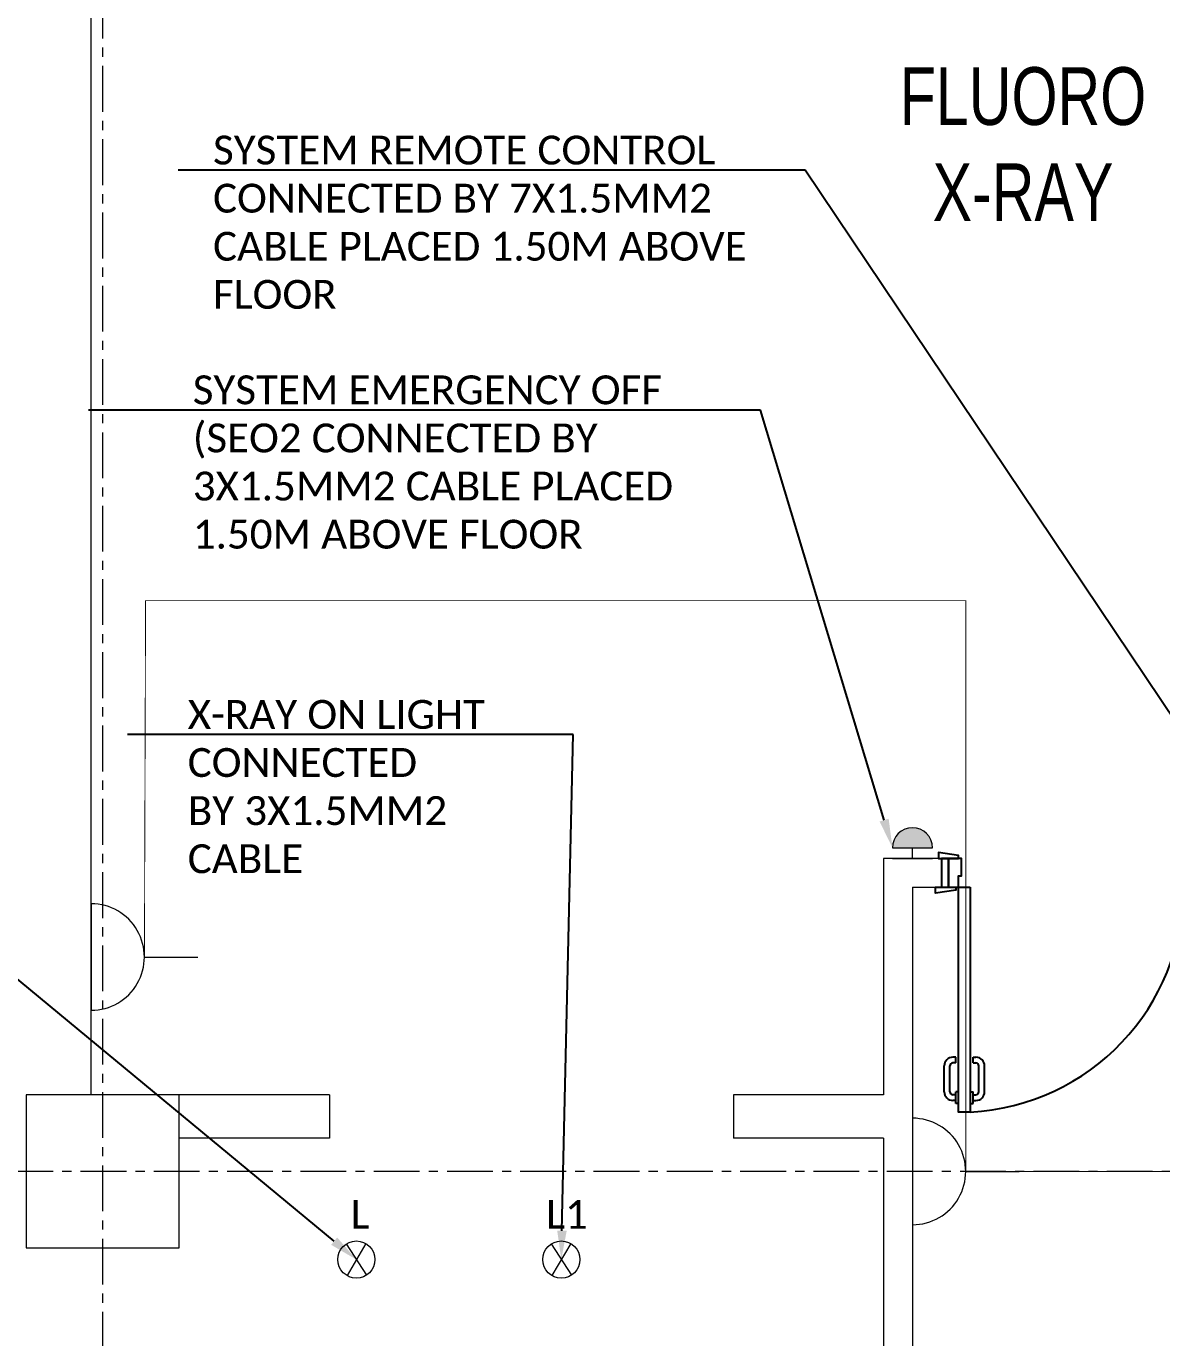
# Model space of a CAD drawing. Header units: millimetres. Extents: x 26027 to 581921, y 7230 to 233891.
# Drawn here: x 465586 to 469521, y 156169 to 160714 of the extents above; entities that cross this region are included whole.
import ezdxf
from ezdxf import colors
from ezdxf.entities.mleader import LeaderData, LeaderLine
from ezdxf.math import Vec2, Vec3

# ---------------------------------------------------------------- set-up
doc = ezdxf.new("R2010")
doc.units = ezdxf.units.MM
doc.header["$LTSCALE"] = 5
doc.linetypes.add('CENTER', pattern=[50.8, 31.75, -6.35, 6.35, -6.35])
for name, color, linetype, lineweight in [('72_EGR_BASE_TEXT', 7, 'Continuous', 5), ('Structure', 20, 'Continuous', 5), ('Walls', 32, 'Continuous', 5)]:
    doc.layers.add(name, color=color, linetype=linetype, lineweight=lineweight)
for name, color, linetype in [('axes', 9, 'Continuous'), ('GE-ARCHITECTURAL_ELEMENTS', 8, 'Continuous'), ('GE-SPECIFICATIONS', 7, 'Continuous')]:
    doc.layers.add(name, color=color, linetype=linetype)
for name, color, linetype, lineweight, true_color in [('E-POWR', 7, 'Continuous', 9, 0x4e7e3e), ('EXF', 7, 'Continuous', 0, 0x4e7e3e), ('Wooden Joinery', 7, 'Continuous', 5, 0xffdcd1)]:
    doc.layers.add(name, color=color, linetype=linetype, lineweight=lineweight, true_color=true_color)
doc.styles.get("Standard").update_dxf_attribs({"font": 'calibri.ttf'})
doc.styles.add('X3G_ENTITY_2587EA', font='swisscl.ttf', dxfattribs={"height": 200})

# ---------------------------------------------------------------- blocks, each defined once
blk = doc.blocks.new('A$C72370EFE')
at = {"layer": 'GE-ARCHITECTURAL_ELEMENTS'}
for p, q in [((-0.01, -0.04), (-0.02, -0.04)), ((-0.01, -0.03), (-0.01, -0.07)), ((0, -0.03), (-0.01, -0.03)), ((0.04, -0.03), (0.05, -0.03)), ((0.05, -0.03), (0.05, -0.07)), ((0.05, -0.04), (0.06, -0.04)), ((-0.05, -0.07), (-0.05, -0.16)), ((-0.03, -0.07), (-0.03, -0.16)), ((-0.01, -0.06), (-0.02, -0.06)), ((0, -0.07), (-0.01, -0.07)), ((0.04, -0.07), (0.05, -0.07)), ((0.05, -0.06), (0.06, -0.06)), ((0.07, -0.07), (0.07, -0.16)), ((0.09, -0.07), (0.09, -0.16)), ((-0.01, -0.17), (-0.02, -0.17)), ((-0.01, -0.17), (-0.01, -0.19)), ((0.05, -0.17), (0.06, -0.17)), ((0.05, -0.17), (0.05, -0.19)), ((-0.01, -0.19), (-0.02, -0.19)), ((0.05, -0.19), (0.06, -0.19))]:
    blk.add_line(p, q, dxfattribs=at)
for centre, radius, start, end in [((-0.02, -0.07), 0.03, 90, 180), ((0.06, -0.07), 0.03, 0, 90), ((-0.02, -0.07), 0.01, 90, 180), ((0.06, -0.07), 0.01, 0, 90), ((-0.02, -0.16), 0.03, 180, 270), ((-0.02, -0.16), 0.01, 180, 270), ((0.06, -0.16), 0.01, 270, 0), ((0.06, -0.16), 0.03, 270, 0)]:
    blk.add_arc(centre, radius, start, end, dxfattribs=at)
blk = doc.blocks.new('A$C41DF7AD3')
at = {"layer": 'GE-ARCHITECTURAL_ELEMENTS', "elevation": 0}
for points in [[(820, 780), (820, 1559), (860, 1559), (860, 780)], [(70, 780), (70, 790), (0, 800), (0, 780)], [(870, 780), (870, 790), (940, 800), (940, 780)], [(80, 680), (80, 670), (10, 660), (10, 680)], [(860, 680), (860, 670), (930, 660), (930, 680)]]:
    blk.add_lwpolyline(points, close=True, dxfattribs=at)
for points in [[(45, 780), (45, 680), (20, 680), (20, 780), (45, 780)], [(45, 780), (80, 780), (80, 740), (90, 740), (90, 680), (45, 680), (45, 780)], [(895, 780), (860, 780), (860, 740), (850, 740), (850, 680), (895, 680), (895, 780)], [(895, 780), (895, 680), (920, 680), (920, 780), (895, 780)]]:
    blk.add_lwpolyline(points, dxfattribs=at)
at = {"layer": 'GE-ARCHITECTURAL_ELEMENTS'}
blk.add_arc((860, 780, 0), 780, 92.9397, 180, dxfattribs=at)
at = {"layer": 'GE-ARCHITECTURAL_ELEMENTS', "xscale": 999.9999999998856, "yscale": 999.9999999998856, "zscale": 999.9999999998856}
blk.add_blockref('A$C72370EFE', (820, 1559, 0), dxfattribs=at)
blk = doc.blocks.new('NORMAL SOCKET')
at = {"layer": 'E-POWR'}
for p, q in [((0, 307.7), (0, 615.4)), ((-307.7, 0), (307.7, 0))]:
    blk.add_line(p, q, dxfattribs=at)
blk.add_ellipse((0, 0), major_axis=(32.8, 305.9), ratio=1, start_param=4.81904, end_param=7.960633, dxfattribs=at)
blk = doc.blocks.new('System Emrgency Off (SEO)')
at = {"layer": 'EXF'}
h = blk.add_hatch(color=256, dxfattribs=at)
h.dxf.hatch_style = 1
edge = h.paths.add_edge_path()
edge.add_arc((0, 98), 185, 0, 180)
edge.add_line((-185, 98), (185, 98))
at = {"layer": 'EXF', "color": 41, "true_color": 0xf4ee51}
for p, q in [((-185, 98), (185, 98)), ((-185, 0), (185, 0)), ((0, 0), (0, 98))]:
    blk.add_line(p, q, dxfattribs=at)
blk.add_arc((0, 98), 185, 0, 180, dxfattribs=at)
blk = doc.blocks.new('System ON Light')
at = {"layer": 'EXF', "color": 41, "true_color": 0xf4ee51}
for p, q in [((-35, 54.1), (35, -54.1)), ((32.5, 55.7), (-32.5, -55.7))]:
    blk.add_line(p, q, dxfattribs=at)
blk.add_circle((0, 0), 64.4, dxfattribs=at)
at = {"layer": 'GE-SPECIFICATIONS', "insert": (-20.2, 206.6, -2.4), "char_height": 100, "attachment_point": 1}
blk.add_mtext_dynamic_manual_height_columns('L', width=234.027, gutter_width=500, heights=[0], dxfattribs=at)
blk = doc.blocks.new('X-Ray ON Light')
at = {"layer": 'EXF', "color": 41, "true_color": 0xf4ee51}
for p, q in [((-35, 54.1), (35, -54.1)), ((32.5, 55.7), (-32.5, -55.7))]:
    blk.add_line(p, q, dxfattribs=at)
blk.add_circle((0, 0), 64.4, dxfattribs=at)
at = {"layer": 'GE-SPECIFICATIONS', "insert": (-52.7, 206.6, -2.4), "char_height": 100, "attachment_point": 1}
blk.add_mtext_dynamic_manual_height_columns('L1', width=234.027, gutter_width=500, heights=[0], dxfattribs=at)

msp = doc.modelspace()

# ---------------------------------------------------------------- linework, layer by layer
at = {"layer": 'axes', "linetype": 'CENTER', "lineweight": 0}
for p, q in [((465850.8, 120285.6, 2.4), (465850.8, 230891.1, 2.4)), ((543910.8, 156745.3, 2.4), (448848.3, 156745.3, 2.4))]:
    msp.add_line(p, q, dxfattribs=at)
at = {"layer": 'E-POWR', "const_width": 3}
msp.add_lwpolyline([(465995.4, 157488.5), (465999.4, 158723.3), (468841.6, 158723.3), (468841.6, 156745.3), (471248.9, 156745.3), (471248.9, 157243.4)], dxfattribs=at)
at = {"layer": 'Structure', "elevation": 2.4}
msp.add_lwpolyline([(465585.8, 156480.3), (466115.8, 156480.3), (466115.8, 157010.3), (465585.8, 157010.3)], close=True, dxfattribs=at)
at = {"layer": 'Walls'}
for p, q in [((465810.8, 157010.3, 2.4), (465810.8, 163680.3, 2.4)), ((465810.8, 157010.3, 2.4), (465810.8, 157893.4, 2.4)), ((468757, 157830.3, 2.4), (468557, 157830.3, 2.4)), ((468557, 157830.3, 2.4), (468557, 157010.3, 2.4)), ((468757, 157830.3, 2.4), (468757, 157730.3, 2.4)), ((468657, 157730.3, 2.4), (468657, 154860.3, 2.4)), ((468657, 157730.3, 2.4), (468757, 157730.3, 2.4)), ((466637, 157010.3, 2.4), (466115.8, 157010.3, 2.4)), ((466637, 157010.3, 2.4), (466637, 156860.3, 2.4)), ((468557, 157010.3, 2.4), (468037, 157010.3, 2.4)), ((468037, 157010.3, 2.4), (468037, 156860.3, 2.4)), ((466637, 156860.3, 2.4), (466115.8, 156860.3, 2.4)), ((468557, 156860.3, 2.4), (468037, 156860.3, 2.4)), ((468557, 156860.3, 2.4), (468557, 154760.3, 2.4))]:
    msp.add_line(p, q, dxfattribs=at)

# ---------------------------------------------------------------- block references
at = {"layer": 'E-POWR', "color": 85, "xscale": 0.6, "yscale": 0.6, "zscale": 0.6, "rotation": 270}
for p in [(465810.8, 157488.5, 2.4), (465810.8, 157488.5, 2.4), (468657, 156745.3, 2.4), (468657, 156745.3, 2.4)]:
    msp.add_blockref('NORMAL SOCKET', p, dxfattribs=at)
at = {"layer": 'EXF', "color": 41, "true_color": 0xf4ee51, "xscale": 0.375, "yscale": 0.375, "zscale": 0.375}
msp.add_blockref('System Emrgency Off (SEO)', (468657, 157830.3, 2.4), dxfattribs=at)
at = {"layer": 'EXF', "color": 41, "true_color": 0xf4ee51}
for name, p in [('System ON Light', (466730, 156440)), ('X-Ray ON Light', (467440, 156440))]:
    msp.add_blockref(name, p, dxfattribs=at)
at = {"layer": 'Wooden Joinery', "rotation": 180}
msp.add_blockref('A$C41DF7AD3', (469677, 158510.3, 2.4), dxfattribs=at)

# ---------------------------------------------------------------- texts
at = {"layer": '72_EGR_BASE_TEXT', "insert": (469040, 160572, 2.4), "char_height": 200, "attachment_point": 2, "style": 'X3G_ENTITY_2587EA'}
msp.add_mtext('FLUORO^M^JX-RAY', dxfattribs=at)

# ---------------------------------------------------------------- leaders
at = {"layer": 'E-POWR'}
ml = msp.add_multileader_mtext('Standard', dxfattribs=at)
ml.set_content('SYSTEM REMOTE CONTROL CONNECTED BY 7X1.5MM2 CABLE PLACED 1.50M ABOVE FLOOR', color=256)
ml.set_leader_properties()
ml.build(insert=Vec2(0, 0))
ml.multileader.update_dxf_attribs({"text_right_attachment_type": 6, "dogleg_length": 200, "arrow_head_size": 100})
ctx = ml.context
ctx.base_point, ctx.char_height, ctx.arrow_head_size, ctx.landing_gap_size, ctx.plane_origin = Vec3(466133.3, 160284.1, 2.4), 100, 100, 100, Vec3(475595.6, 156756.1, 2.4)
ctx.right_attachment = 6
notes = []
notes.append((ctx, [(1, (1, 1, 0), (468285.6, 160214.9, 2.4), (-1, 0), 200, [(0, [(469966.4, 157710.3, 2.4)], 0, [])])]))
ctx.mtext.insert, ctx.mtext.width, ctx.mtext.defined_height, ctx.mtext.flow_direction = Vec3(466233.3, 160334.9, 2.4), 1855.233, 355.2, 5
ml = msp.add_multileader_mtext('Standard', dxfattribs=at)
ml.set_content('SYSTEM EMERGENCY OFF (SEO2 CONNECTED BY 3X1.5MM2 CABLE PLACED 1.50M ABOVE FLOOR', color=256)
ml.set_leader_properties()
ml.build(insert=Vec2(0, 0))
ml.multileader.update_dxf_attribs({"text_right_attachment_type": 6, "dogleg_length": 200, "arrow_head_size": 100})
ctx = ml.context
ctx.base_point, ctx.char_height, ctx.arrow_head_size, ctx.landing_gap_size, ctx.plane_origin = Vec3(466063, 159453.2, 2.4), 100, 100, 100, Vec3(474318.4, 156878.9, 2.4)
ctx.right_attachment = 6
notes.append((ctx, [(1, (1, 1, 0), (468130.1, 159383.9, 2.4), (-1, 0), 200, [(0, [(468587.6, 157867.2, 2.4)], 0, [])])]))
ctx.mtext.insert, ctx.mtext.width, ctx.mtext.defined_height, ctx.mtext.flow_direction = Vec3(466163, 159503.9, 2.4), 2008.945, 292.8, 5
ml = msp.add_multileader_mtext('Standard', dxfattribs=at)
ml.set_content('X-RAY ON LIGHT CONNECTED \\PBY 3X1.5MM2 CABLE', color=256)
ml.set_leader_properties()
ml.build(insert=Vec2(0, 0))
ml.multileader.update_dxf_attribs({"text_right_attachment_type": 6, "dogleg_length": 200, "arrow_head_size": 100})
ctx = ml.context
ctx.base_point, ctx.char_height, ctx.arrow_head_size, ctx.landing_gap_size, ctx.plane_origin = Vec3(466045.5, 158328.6), 100, 100, 100, Vec3(473845.6, 155576.1)
ctx.right_attachment = 6
notes.append((ctx, [(1, (1, 1, 0), (467481.5, 158259.2), (-1, 0), 200, [(0, [(467440, 156440)], 0, [])])]))
ctx.mtext.insert, ctx.mtext.width, ctx.mtext.defined_height, ctx.mtext.flow_direction = Vec3(466145.5, 158379.2), 1232.751, 390.2, 5
ml = msp.add_multileader_mtext('Standard', dxfattribs=at)
ml.set_content('SYSTEM ON LIGHT CONNECTED \\PBY 3X1.5MM2 CABLE', color=256)
ml.set_leader_properties()
ml.build(insert=Vec2(0, 0))
ml.multileader.update_dxf_attribs({"text_right_attachment_type": 6, "dogleg_length": 200, "arrow_head_size": 100})
ctx = ml.context
ctx.base_point, ctx.char_height, ctx.arrow_head_size, ctx.landing_gap_size, ctx.plane_origin = Vec3(463774.4, 157526.6), 100, 100, 100, Vec3(473336.4, 155716.3)
ctx.right_attachment = 6
notes.append((ctx, [(1, (1, 1, 0), (465500.9, 157457.3), (-1, 0), 200, [(0, [(466730, 156440)], 0, [])])]))
ctx.mtext.insert, ctx.mtext.width, ctx.mtext.defined_height, ctx.mtext.flow_direction = Vec3(463874.4, 157577.3), 1578.921, 340.3, 5
for ctx, leaders in notes:
    for number, flags, end, landing, length, lines in leaders:
        leader = LeaderData()
        leader.index, (leader.has_last_leader_line, leader.has_dogleg_vector, leader.attachment_direction) = number, flags
        leader.last_leader_point, leader.dogleg_vector, leader.dogleg_length = Vec3(end), Vec3(landing), length
        for number, points, colour, breaks in lines:
            line = LeaderLine()
            line.index, line.vertices, line.color, line.breaks = number, Vec3.list(points), colors.encode_raw_color(colour), breaks
            leader.lines.append(line)
        ctx.leaders.append(leader)

doc.saveas('drawing.dxf')
